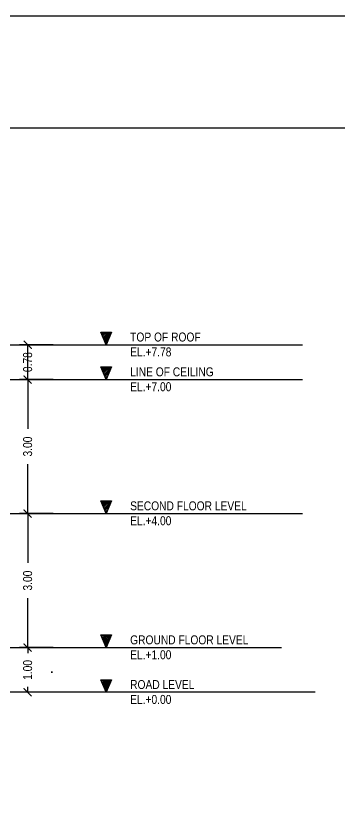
# Model space of a CAD drawing. Header units: inches. Extents: x 7263 to 14962, y 1317 to 2926.
# Drawn here: x 7461.96 to 7469.2, y 1503.44 to 1521.12 of the extents above; entities that cross this region are included whole.
import ezdxf

# ---------------------------------------------------------------- set-up
doc = ezdxf.new("R2010")
doc.units = ezdxf.units.IN
doc.header["$MEASUREMENT"] = 0
for name, color, linetype, lineweight in [('.13', 251, 'Continuous', 13), ('.20', 250, 'Continuous', 15), ('.25', 250, 'Continuous', 25), ('0.25', 250, 'Continuous', 25)]:
    doc.layers.add(name, color=color, linetype=linetype, lineweight=lineweight)
for name, color, linetype in [('Layer6', 6, 'Continuous'), ('Layer8', 8, 'Continuous'), ('text', 7, 'Continuous')]:
    doc.layers.add(name, color=color, linetype=linetype)
doc.styles.get("Standard").update_dxf_attribs({"font": ''})
doc.styles.get('Standard').set_extended_font_data('Tw Cen MT Condensed')
doc.dimstyles.new('ISOMETRIC -30', dxfattribs={"dimtxt": 0.2, "dimasz": 0.18, "dimexe": 0.18, "dimexo": 0.0625, "dimgap": 0.09, "dimtad": 0, "dimzin": 0, "dimdsep": 46, "dimtxsty": 'Standard', "dimblk": 'ARCHTICK', "dimcen": 0.09, "dimclrd": 8, "dimclre": 8, "dimclrt": 2, "dimadec": 0, "dimazin": 0, "dimtfac": 1, "dimtofl": 0, "dimtmove": 0, "dimatfit": 3, "dimfxl": 1, "dimtolj": 1, "dimtzin": 0, "dimarcsym": 0})
doc.dimstyles.get("Standard").update_dxf_attribs({"dimtxt": 0.2, "dimasz": 0.18, "dimexe": 0.18, "dimexo": 0.0625, "dimgap": 0.09, "dimtad": 0, "dimzin": 0, "dimdsep": 46, "dimtxsty": 'Standard', "dimblk": 'ARCHTICK', "dimcen": 0.09, "dimclrd": 8, "dimclre": 8, "dimclrt": 2, "dimadec": 0, "dimazin": 0, "dimtfac": 1, "dimtofl": 0, "dimtmove": 0, "dimatfit": 3, "dimfxl": 1, "dimtolj": 1, "dimtzin": 0, "dimarcsym": 0})

# ---------------------------------------------------------------- blocks, each defined once
blk = doc.blocks.new('_ArchTick')
at = {"color": 0, "linetype": 'ByBlock', "const_width": 0.15}
blk.add_lwpolyline([(-0.5, -0.5), (0.5, 0.5)], dxfattribs=at)
blk = doc.blocks.new('*D280')
at = {"layer": 'Defpoints', "color": 0, "transparency": 16777216}
for p in [(7462.228, 1509.973), (7462.86, 1509.973), (7462.86, 1506.973)]:
    blk.add_point(p, dxfattribs=at)
at = {"layer": 'Layer6', "color": 8, "lineweight": -2, "transparency": 16777216}
for p, q in [((7462.798, 1509.973), (7462.048, 1509.973)), ((7462.228, 1509.973), (7462.228, 1508.868)), ((7462.228, 1506.973), (7462.228, 1508.079)), ((7462.798, 1506.973), (7462.048, 1506.973))]:
    blk.add_line(p, q, dxfattribs=at)
at = {"layer": 'Layer6', "color": 8, "lineweight": -2, "transparency": 16777216, "xscale": 0.18, "yscale": 0.18, "zscale": 0.18}
for p, rotation in [((7462.228, 1509.973), 90), ((7462.228, 1506.973), 270)]:
    blk.add_blockref('_ArchTick', p, dxfattribs=dict(at, rotation=rotation))
at = {"layer": 'Layer6', "color": 2, "transparency": 16777216, "insert": (7462.228, 1508.473), "char_height": 0.2, "attachment_point": 5, "rotation": 90}
blk.add_mtext('\\A1;3.00', dxfattribs=at)
blk = doc.blocks.new('*D281')
at = {"layer": 'Defpoints', "color": 0, "transparency": 16777216}
for p in [(7462.228, 1512.973), (7462.86, 1512.973), (7462.86, 1509.973)]:
    blk.add_point(p, dxfattribs=at)
at = {"layer": 'Layer6', "color": 8, "lineweight": -2, "transparency": 16777216}
for p, q in [((7462.798, 1512.973), (7462.048, 1512.973)), ((7462.228, 1512.973), (7462.228, 1511.868)), ((7462.228, 1509.973), (7462.228, 1511.079)), ((7462.798, 1509.973), (7462.048, 1509.973))]:
    blk.add_line(p, q, dxfattribs=at)
at = {"layer": 'Layer6', "color": 8, "lineweight": -2, "transparency": 16777216, "xscale": 0.18, "yscale": 0.18, "zscale": 0.18}
for p, rotation in [((7462.228, 1512.973), 90), ((7462.228, 1509.973), 270)]:
    blk.add_blockref('_ArchTick', p, dxfattribs=dict(at, rotation=rotation))
at = {"layer": 'Layer6', "color": 2, "transparency": 16777216, "insert": (7462.228, 1511.473), "char_height": 0.2, "attachment_point": 5, "rotation": 90}
blk.add_mtext('\\A1;3.00', dxfattribs=at)
blk = doc.blocks.new('*D282')
at = {"layer": 'Defpoints', "color": 0, "transparency": 16777216}
for p in [(7462.228, 1513.752), (7462.86, 1513.752), (7462.86, 1512.973)]:
    blk.add_point(p, dxfattribs=at)
at = {"layer": 'Layer6', "color": 8, "lineweight": -2, "transparency": 16777216}
for p, q in [((7462.798, 1513.752), (7462.048, 1513.752)), ((7462.228, 1512.973), (7462.228, 1513.752)), ((7462.798, 1512.973), (7462.048, 1512.973))]:
    blk.add_line(p, q, dxfattribs=at)
at = {"layer": 'Layer6', "color": 8, "lineweight": -2, "transparency": 16777216, "xscale": 0.18, "yscale": 0.18, "zscale": 0.18}
for p, rotation in [((7462.228, 1513.752), 90), ((7462.228, 1512.973), 270)]:
    blk.add_blockref('_ArchTick', p, dxfattribs=dict(at, rotation=rotation))
at = {"layer": 'Layer6', "color": 2, "transparency": 16777216, "insert": (7462.228, 1513.363), "char_height": 0.2, "attachment_point": 5, "rotation": 90}
blk.add_mtext('\\A1;0.78', dxfattribs=at)
blk = doc.blocks.new('*D413')
at = {"layer": '.25', "color": 8, "lineweight": -2, "transparency": 16777216}
for p, q in [((7462.798, 1506.973), (7462.048, 1506.973)), ((7462.228, 1506.973), (7462.228, 1506.849)), ((7462.798, 1505.973), (7462.048, 1505.973)), ((7462.228, 1505.973), (7462.228, 1506.098))]:
    blk.add_line(p, q, dxfattribs=at)
at = {"layer": 'Defpoints', "color": 0, "transparency": 16777216}
for p in [(7462.86, 1506.973), (7462.228, 1505.973), (7462.86, 1505.973)]:
    blk.add_point(p, dxfattribs=at)
at = {"layer": '.25', "color": 8, "lineweight": -2, "transparency": 16777216, "xscale": 0.18, "yscale": 0.18, "zscale": 0.18}
for p, rotation in [((7462.228, 1506.973), 90), ((7462.228, 1505.973), 270)]:
    blk.add_blockref('_ArchTick', p, dxfattribs=dict(at, rotation=rotation))
at = {"layer": '.25', "color": 2, "transparency": 16777216, "insert": (7462.228, 1506.473), "char_height": 0.2, "attachment_point": 5, "rotation": 90}
blk.add_mtext('\\A1;1.00', dxfattribs=at)

msp = doc.modelspace()

# ---------------------------------------------------------------- hatches: boundary and pattern name
at = {"layer": '.13'}
h = msp.add_hatch(dxfattribs=at)
h.set_pattern_fill('ANSI31', color=0, scale=0.201353, style=0)
h.set_pattern_definition([(45, (7308.608282, 2560.350892), (-0.017797266, 0.017797266), [])])
h.paths.add_polyline_path([(7464.108, 1514.034), (7463.866, 1514.034), (7463.987, 1513.752)])
h = msp.add_hatch(dxfattribs=at)
h.set_pattern_fill('ANSI31', color=0, scale=0.201353, style=0)
h.set_pattern_definition([(45, (7308.608282, 2559.572595), (-0.017797266, 0.017797266), [])])
h.paths.add_polyline_path([(7464.108, 1513.255), (7463.866, 1513.255), (7463.987, 1512.973)])
h = msp.add_hatch(dxfattribs=at)
h.set_pattern_fill('ANSI31', color=0, scale=0.201353, style=0)
h.set_pattern_definition([(45, (7308.608282, 2556.572595), (-0.017797266, 0.017797266), [])])
h.paths.add_polyline_path([(7464.108, 1510.255), (7463.866, 1510.255), (7463.987, 1509.973)])
h = msp.add_hatch(dxfattribs=at)
h.set_pattern_fill('ANSI31', color=0, scale=0.201353, style=0)
h.set_pattern_definition([(45, (7308.608282, 2553.572595), (-0.017797266, 0.017797266), [])])
h.paths.add_polyline_path([(7464.108, 1507.255), (7463.866, 1507.255), (7463.987, 1506.973)])
h = msp.add_hatch(dxfattribs=at)
h.set_pattern_fill('ANSI31', color=0, scale=0.201353, style=0)
h.set_pattern_definition([(45, (7308.608282, 2552.572595), (-0.017797266, 0.017797266), [])])
h.paths.add_polyline_path([(7464.108, 1506.255), (7463.866, 1506.255), (7463.987, 1505.973)])

# ---------------------------------------------------------------- linework, layer by layer
at = {"layer": '.20', "color": 0}
for p, q in [((7463.866, 1514.034), (7464.108, 1514.034)), ((7463.866, 1513.255), (7464.108, 1513.255)), ((7463.866, 1510.255), (7464.108, 1510.255)), ((7463.866, 1507.255), (7464.108, 1507.255)), ((7463.866, 1506.255), (7464.108, 1506.255))]:
    msp.add_line(p, q, dxfattribs=at)
at = {"layer": '0.25', "color": 0}
for points in [[(7463.987, 1513.752), (7463.866, 1514.034), (7464.108, 1514.034), (7463.987, 1513.752)], [(7463.987, 1512.973), (7463.866, 1513.255), (7464.108, 1513.255), (7463.987, 1512.973)], [(7463.987, 1509.973), (7463.866, 1510.255), (7464.108, 1510.255), (7463.987, 1509.973)], [(7463.987, 1506.973), (7463.866, 1507.255), (7464.108, 1507.255), (7463.987, 1506.973)], [(7463.987, 1505.973), (7463.866, 1506.255), (7464.108, 1506.255), (7463.987, 1505.973)]]:
    msp.add_lwpolyline(points, dxfattribs=at)
at = {"layer": 'Defpoints'}
msp.add_lwpolyline([(7415.697, 1521.116), (7492.197, 1521.116), (7492.197, 1470.116), (7415.697, 1470.116)], close=True, dxfattribs=at)
at = {"layer": 'Layer6'}
msp.add_lwpolyline([(7489.687, 1472.626), (7419.712, 1472.626), (7419.712, 1518.606), (7489.687, 1518.606)], close=True, dxfattribs=at)
at = {"layer": 'Layer8'}
for p, q in [((7457.139, 1513.752), (7468.386, 1513.752)), ((7456.895, 1512.973), (7468.386, 1512.973)), ((7461.352, 1509.973), (7468.386, 1509.973)), ((7461.538, 1506.973), (7467.911, 1506.973)), ((7468.669, 1505.973), (7447.271, 1505.973))]:
    msp.add_line(p, q, dxfattribs=at)
at = {"layer": 'text'}
for p, q in [((7462.782, 1506.423), (7462.756, 1506.423)), ((7462.756, 1506.423), (7462.782, 1506.423))]:
    msp.add_line(p, q, dxfattribs=at)

# ---------------------------------------------------------------- texts
at = {"layer": 'Layer6', "color": 2, "char_height": 0.2, "attachment_point": 4}
for s, insert in [('TOP OF ROOF\\PEL.+7.78', (7464.523, 1513.757)), ('LINE OF CEILING\\PEL.+7.00', (7464.523, 1512.978)), ('SECOND FLOOR LEVEL\\PEL.+4.00', (7464.523, 1509.978)), ('GROUND FLOOR LEVEL\\PEL.+1.00', (7464.523, 1506.978)), ('ROAD LEVEL\\PEL.+0.00', (7464.523, 1505.978))]:
    msp.add_mtext(s, dxfattribs=dict(at, insert=insert))

# ---------------------------------------------------------------- dimensions: what is measured, and where the dimension line sits
at = {"layer": '.25', "color": 9, "true_color": 0xc7c8ca}
dim = msp.add_linear_dim(base=(7462.228, 1505.973), p1=(7462.86, 1506.973), p2=(7462.86, 1505.973), angle=90, text='1.00', dimstyle='ISOMETRIC -30', override={"dimpost": 'M'}, dxfattribs=at)
dim.commit()
dim.dimension.update_dxf_attribs({"geometry": '*D413', "text_midpoint": (7462.228, 1506.473)})
at = {"layer": 'Layer6'}
dim = msp.add_linear_dim(base=(7462.228, 1513.752), p1=(7462.86, 1512.973), p2=(7462.86, 1513.752), angle=90, text='0.78', dimstyle='Standard', override={"dimpost": 'M'}, dxfattribs=at)
dim.commit()
dim.dimension.update_dxf_attribs({"geometry": '*D282', "text_midpoint": (7462.228, 1513.363), "dimtype": 160})
for base, p1, p2, picture, middle in [((7462.228, 1512.973), (7462.86, 1509.973), (7462.86, 1512.973), '*D281', (7462.228, 1511.473)), ((7462.228, 1509.973), (7462.86, 1506.973), (7462.86, 1509.973), '*D280', (7462.228, 1508.473))]:
    dim = msp.add_linear_dim(base=base, p1=p1, p2=p2, angle=90, text='3.00', dimstyle='Standard', override={"dimpost": 'M'}, dxfattribs=at)
    dim.commit()
    dim.dimension.update_dxf_attribs({"geometry": picture, "text_midpoint": middle})

doc.saveas('drawing.dxf')
